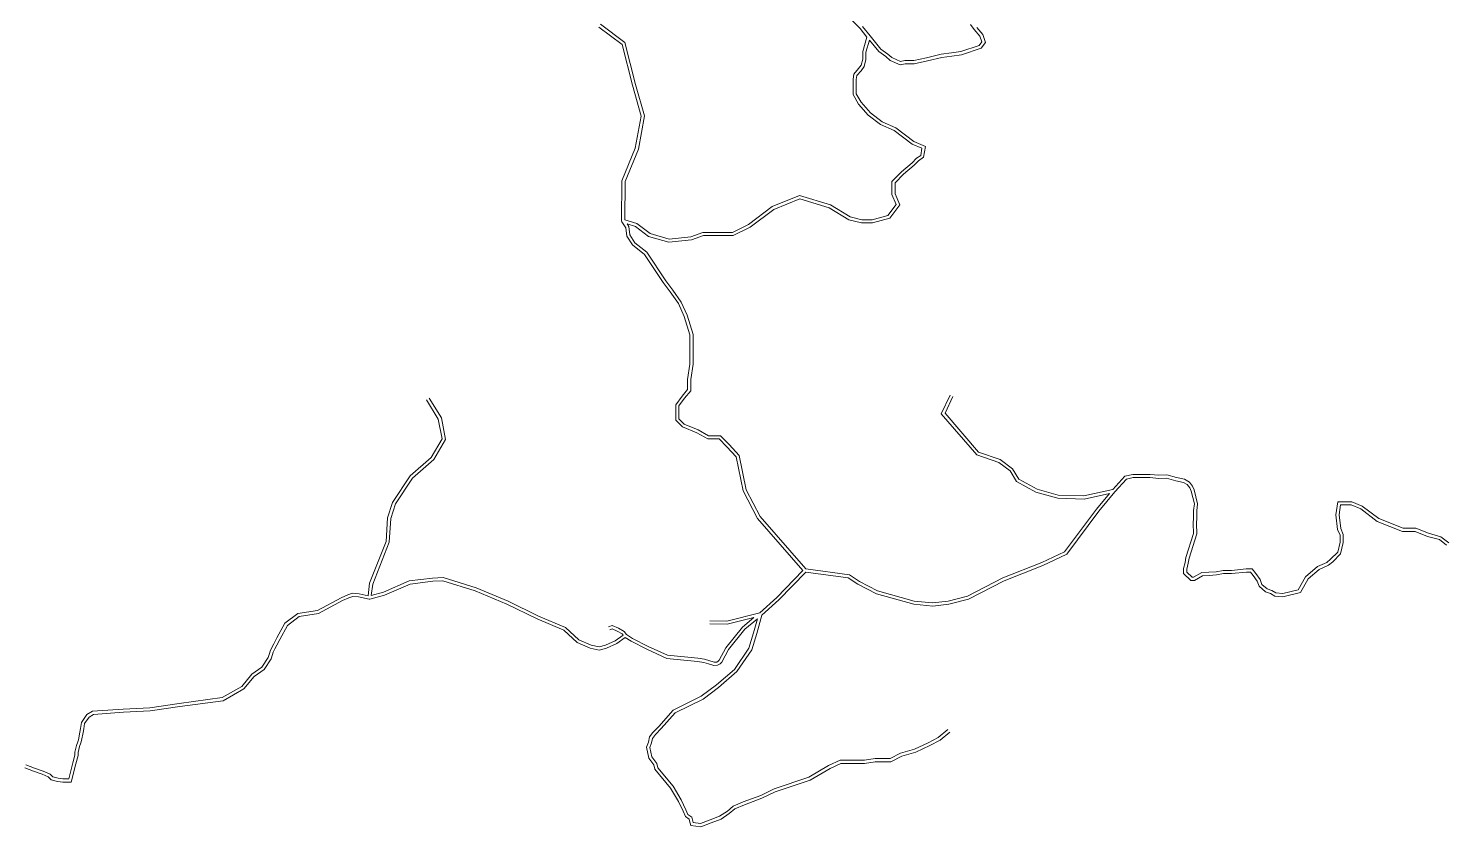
# Model space of a CAD drawing. Header units: millimetres. Extents: x 617885 to 663705, y 7172943 to 7234736.
# Drawn here: x 629547 to 632193, y 7202457 to 7203951 of the extents above; entities that cross this region are included whole.
import ezdxf

# ---------------------------------------------------------------- set-up
doc = ezdxf.new("R2010")
doc.units = ezdxf.units.MM
doc.layers.add('VIAS', color=7, linetype='Continuous', lineweight=5)

msp = doc.modelspace()

# ---------------------------------------------------------------- linework, layer by layer
at = {"layer": 'VIAS', "color": 253}
for points in [[(630617.7, 7203958), (630663.2, 7203923.9), (630682.9, 7203845.3), (630699.7, 7203786.5), (630688.4, 7203724.5), (630663.6, 7203663.8), (630663, 7203592.3), (630685.5, 7203585.1), (630710.1, 7203566.6), (630745.8, 7203556.1), (630786.3, 7203560.3), (630809.1, 7203568.6), (630864.3, 7203568.6), (630894.3, 7203583.6), (630938.7, 7203616.8), (630990.1, 7203637.7), (631048.1, 7203620.3), (631084.8, 7203597.8), (631106.6, 7203592.3), (631125.6, 7203592.3), (631155.4, 7203600.4), (631170.7, 7203620.8), (631162.6, 7203639.6), (631162.6, 7203664), (631180.6, 7203681.9), (631200.4, 7203698.9), (631209, 7203707.5), (631216.6, 7203712.6), (631218.8, 7203726), (631200.9, 7203733.6), (631166.9, 7203759.1), (631141.5, 7203770.4), (631118.3, 7203787.8), (631100.3, 7203808.7), (631090, 7203826.4), (631090, 7203855.2), (631091.6, 7203864.6), (631100.4, 7203875), (631105.5, 7203881.3), (631108.1, 7203892.9), (631108.1, 7203906.9), (631116.1, 7203933.6), (631103.4, 7203950), (631044.6, 7204009.3)], [(630822.2, 7202841.9), (630853.6, 7202841.3), (630915.5, 7202856.9), (630947.1, 7202885.2), (630996.2, 7202936.2), (630911.3, 7203033.3), (630884.4, 7203084.8), (630871.2, 7203148.4), (630854.1, 7203167.6), (630839.6, 7203182.1), (630818, 7203182.1), (630797.6, 7203193.5), (630770.7, 7203204.7), (630758.3, 7203217), (630758.3, 7203245.7), (630770, 7203262), (630780.4, 7203274.5), (630780.4, 7203293.5), (630784.8, 7203322.2), (630784.8, 7203376.7), (630774, 7203411.4), (630763.1, 7203435.3), (630747.9, 7203457.1), (630734.6, 7203474.8), (630699.5, 7203527.4), (630677.2, 7203545.2), (630666.8, 7203561.8), (630664.9, 7203577.3), (630657.5, 7203588.4), (630656.9, 7203590.1), (630657.6, 7203665), (630682.6, 7203726.2), (630693.5, 7203786.2), (630677.1, 7203843.8), (630657.9, 7203920.4), (630614.6, 7203952.8)], [(631321.6, 7203952.1), (631332.6, 7203938.8), (631337.6, 7203923.9), (631329.6, 7203913.3), (631293, 7203901.1), (631275.1, 7203898.5), (631255.9, 7203896), (631229.1, 7203889.3), (631204.3, 7203884.2), (631187.5, 7203884.2), (631178.4, 7203882.4), (631159.5, 7203890.5), (631151.6, 7203897.5), (631138, 7203907.3), (631120.7, 7203928), (631114.1, 7203906), (631114.1, 7203892.2), (631111.1, 7203878.7), (631105, 7203871.1), (631097.2, 7203862), (631096, 7203854.7), (631096, 7203828), (631105.2, 7203812.2), (631122.4, 7203792.2), (631144.5, 7203775.6), (631170, 7203764.3), (631203.9, 7203738.9), (631225.5, 7203729.6), (631222.1, 7203709.1), (631212.8, 7203702.8), (631204.4, 7203694.5), (631184.6, 7203677.5), (631168.6, 7203661.5), (631168.6, 7203640.8), (631177.6, 7203620), (631158.9, 7203595.2), (631126.4, 7203586.3), (631105.9, 7203586.3), (631082.4, 7203592.2), (631045.6, 7203614.8), (630990.4, 7203631.4), (630941.7, 7203611.6), (630897.5, 7203578.5), (630865.7, 7203562.6), (630810.2, 7203562.6), (630787.7, 7203554.4), (630745.2, 7203550), (630707.4, 7203561.1), (630682.7, 7203579.7), (630667.2, 7203584.6), (630670.6, 7203579.5), (630672.6, 7203563.8), (630681.7, 7203549.2), (630703.9, 7203531.5), (630739.5, 7203478.2), (630752.7, 7203460.6), (630768.4, 7203438.3), (630779.6, 7203413.6), (630790.8, 7203377.6), (630790.8, 7203321.8), (630786.4, 7203293.1), (630786.4, 7203272.3), (630774.8, 7203258.4), (630764.3, 7203243.8), (630764.3, 7203219.5), (630774.1, 7203209.8), (630800.2, 7203198.9), (630819.6, 7203188.1), (630842.1, 7203188.1), (630858.5, 7203171.8), (630876.8, 7203151.2), (630890.1, 7203086.8), (630916.3, 7203036.8), (631001.8, 7202938.9), (631083.2, 7202927.8), (631102.3, 7202915.6), (631136, 7202897.6), (631204.6, 7202878.7), (631239, 7202875.5), (631267.9, 7202878.7), (631304, 7202888.1), (631370.6, 7202922.1), (631443, 7202950.7), (631485.9, 7202971), (631545.4, 7203050.6), (631569.8, 7203080.2), (631522.6, 7203069.7), (631473.1, 7203071.2), (631432.3, 7203082.4), (631396.1, 7203102.5), (631383.8, 7203122.2), (631362.8, 7203138.3), (631321.4, 7203152.5), (631255.1, 7203229.3), (631271.6, 7203264.1)], [(631310, 7203957.6), (631316.8, 7203948.4), (631327.3, 7203935.9), (631330.9, 7203925), (631326, 7203918.4), (631291.7, 7203906.9), (631274.3, 7203904.5), (631254.8, 7203901.9), (631227.7, 7203895.2), (631203.7, 7203890.2), (631186.9, 7203890.2), (631179.1, 7203888.6), (631162.7, 7203895.6), (631155.4, 7203902.1), (631142.1, 7203911.7), (631121.8, 7203936.1), (631107.9, 7203953.9)], [(630292, 7203255.3), (630313.9, 7203219.1), (630321.3, 7203182.2), (630300.8, 7203147.5), (630261.3, 7203112.9), (630228, 7203063), (630219.1, 7203034.3), (630216.2, 7202990.1), (630185.3, 7202912), (630182.4, 7202888.6), (630165.8, 7202892.5), (630153.4, 7202893.5), (630144.5, 7202890.3), (630132.2, 7202884.9), (630087.6, 7202861), (630050.9, 7202855.6), (630026.9, 7202837.2), (630011.7, 7202809.7), (630006.4, 7202799), (630002.3, 7202792.1), (629999.4, 7202785.1), (629998.1, 7202780.9), (629995.5, 7202773.2), (629983.9, 7202755.2), (629965.1, 7202741.8), (629946.4, 7202719), (629909.6, 7202698), (629829.2, 7202687.3), (629774.1, 7202679.2), (629724.3, 7202676.5), (629666.9, 7202672.5), (629656.3, 7202666.4), (629646.1, 7202651.8), (629644.6, 7202640.4), (629643.3, 7202633.7), (629640.6, 7202619.1), (629639.4, 7202615.3), (629636.6, 7202608.4), (629633.8, 7202595.7), (629633.8, 7202590.4), (629629.9, 7202576), (629622.3, 7202545.9), (629611.4, 7202545.9), (629602.3, 7202547.2), (629592.5, 7202549.6), (629587.3, 7202554.8), (629574.5, 7202560.5), (629558.3, 7202565.9), (629542.1, 7202572.6)], [(630634.6, 7202825), (630639.1, 7202826.5), (630648.8, 7202822.7), (630657.8, 7202817.5), (630659.6, 7202814.7), (630645, 7202804.5), (630626.7, 7202796.4), (630614.7, 7202793.2), (630600, 7202796), (630576.9, 7202806.4), (630551.9, 7202829.2), (630501.2, 7202850.7), (630444.8, 7202878.7), (630384.9, 7202903.3), (630323.1, 7202923), (630303, 7202921.7), (630259.6, 7202916.4), (630211.3, 7202895.5), (630188.5, 7202889), (630191.1, 7202910.5), (630222.2, 7202988.8), (630225.1, 7203033.2), (630233.5, 7203060.4), (630265.9, 7203108.9), (630305.5, 7203143.6), (630327.6, 7203181.1), (630319.6, 7203221.3), (630297.1, 7203258.4)], [(632204.9, 7202987.9), (632190.2, 7202999.2), (632166.6, 7203005.5), (632142.9, 7203015), (632119.7, 7203015), (632074, 7203033.2), (632043, 7203056.5), (632023.5, 7203064.6), (631997, 7203064.6), (631993.5, 7203039.9), (631996.7, 7203012.8), (632001.3, 7203002.1), (632001.3, 7202989.1), (631996.9, 7202970.1), (631983.7, 7202956.9), (631976.4, 7202951), (631959.2, 7202943.3), (631936.8, 7202924), (631923.2, 7202899.9), (631894, 7202892.6), (631881.2, 7202894), (631873.7, 7202898.5), (631864.7, 7202901.5), (631854.9, 7202909.9), (631851.9, 7202918.8), (631843.8, 7202930.1), (631836.7, 7202939), (631825.8, 7202939), (631798, 7202936.2), (631782.4, 7202936.2), (631769.5, 7202933.6), (631756, 7202932.8), (631742.5, 7202931.9), (631727.2, 7202923.2), (631724.7, 7202923.2), (631714.4, 7202932.9), (631714.4, 7202938.7), (631717.4, 7202949.8), (631718.9, 7202958.8), (631733.3, 7203004.4), (631732.6, 7203023.6), (631733.3, 7203034.2), (631733.3, 7203047.7), (631734.9, 7203060.9), (631728.6, 7203086.6), (631725.3, 7203094), (631719.4, 7203101.5), (631710.2, 7203106.6), (631695.5, 7203109.7), (631677, 7203115.1), (631662.3, 7203114.3), (631645.8, 7203115.8), (631613.6, 7203115.8), (631598.7, 7203112.5), (631576.1, 7203087.8), (631522, 7203075.7), (631474, 7203077.2), (631434.6, 7203088), (631400.4, 7203107), (631388.3, 7203126.3), (631365.6, 7203143.6), (631324.9, 7203157.6), (631262.2, 7203230.3), (631277, 7203261.5)], [(631267.1, 7202638.3), (631249.4, 7202623.5), (631230.8, 7202613.7), (631205.1, 7202601.9), (631179.1, 7202593.9), (631159.6, 7202584.1), (631131.1, 7202584.1), (631111.2, 7202581.1), (631065.8, 7202581.1), (631044.1, 7202570.8), (631007.3, 7202549), (630942.2, 7202527.2), (630917.3, 7202515.2), (630884.4, 7202503.3), (630865.9, 7202495.1), (630854.8, 7202485.9), (630840.2, 7202476.2), (630822.6, 7202469.4), (630804.3, 7202462.7), (630791, 7202464.3), (630789.6, 7202469.3), (630788.3, 7202474.4), (630781.1, 7202479.5), (630777.4, 7202487.8), (630768.4, 7202506.9), (630753.2, 7202532.1), (630724.6, 7202566.7), (630722.6, 7202574.5), (630713.7, 7202587.4), (630710, 7202605), (630712.7, 7202613.3), (630714.6, 7202621.8), (630720.1, 7202629.1), (630731, 7202640), (630757.2, 7202669.4), (630809.3, 7202695.4), (630838.1, 7202717.1), (630872.6, 7202746.7), (630900.8, 7202787.8), (630909.7, 7202817.9), (630919.5, 7202852.5), (630951.2, 7202880.9), (631001.4, 7202932.9), (631081.1, 7202922.1), (631099.2, 7202910.5), (631133.8, 7202892), (631203.5, 7202872.7), (631239.1, 7202869.5), (631269, 7202872.8), (631306.1, 7202882.4), (631373.1, 7202916.7), (631445.4, 7202945.2), (631489.8, 7202966.2), (631550.1, 7203046.9), (631579.9, 7203083.1), (631601.9, 7203107), (631614.2, 7203109.8), (631645.5, 7203109.8), (631662.2, 7203108.3), (631676.3, 7203109), (631694, 7203103.9), (631708.1, 7203100.9), (631715.5, 7203096.9), (631720.2, 7203090.9), (631722.9, 7203084.6), (631728.8, 7203060.5), (631727.3, 7203048), (631727.3, 7203034.4), (631726.5, 7203023.7), (631727.3, 7203005.2), (631713, 7202960.2), (631711.5, 7202951.1), (631708.4, 7202939.5), (631708.4, 7202930.3), (631722.3, 7202917.2), (631728.8, 7202917.2), (631744.2, 7202926), (631756.4, 7202926.8), (631770.3, 7202927.7), (631783, 7202930.2), (631798.3, 7202930.2), (631826.1, 7202933), (631833.8, 7202933), (631839, 7202926.5), (631846.5, 7202916.1), (631849.7, 7202906.4), (631861.7, 7202896.2), (631871.2, 7202893), (631879.2, 7202888.2), (631894.4, 7202886.5), (631927.2, 7202894.7), (631941.5, 7202920.2), (631962.5, 7202938.1), (631979.5, 7202945.9), (631987.7, 7202952.4), (632002.4, 7202967.1), (632007.3, 7202988.4), (632007.3, 7203003.3), (632002.6, 7203014.3), (631999.6, 7203039.8), (632002.3, 7203058.6), (632022.3, 7203058.6), (632040, 7203051.2), (632071.1, 7203027.9), (632118.5, 7203009), (632141.8, 7203009), (632164.7, 7202999.8), (632187.5, 7202993.7), (632200.8, 7202983.4)], [(629540, 7202567), (629556.2, 7202560.3), (629572.4, 7202554.9), (629583.8, 7202549.8), (629589.4, 7202544.2), (629601.2, 7202541.3), (629611, 7202539.9), (629627, 7202539.9), (629635.7, 7202574.4), (629639.8, 7202589.6), (629639.8, 7202595.1), (629642.4, 7202606.6), (629645, 7202613.2), (629646.5, 7202617.6), (629649.2, 7202632.6), (629650.6, 7202639.4), (629651.8, 7202649.5), (629660.5, 7202661.8), (629668.7, 7202666.6), (629724.7, 7202670.6), (629774.7, 7202673.3), (629830.1, 7202681.4), (629911.5, 7202692.2), (629950.3, 7202714.3), (629969.3, 7202737.4), (629988.3, 7202750.9), (630000.9, 7202770.6), (630003.8, 7202779), (630005.1, 7202783), (630007.7, 7202789.4), (630011.6, 7202796.1), (630017.1, 7202806.9), (630031.6, 7202833.2), (630053.4, 7202849.9), (630089.5, 7202855.2), (630134.9, 7202879.5), (630146.7, 7202884.7), (630154.2, 7202887.4), (630164.8, 7202886.6), (630184.3, 7202882), (630185.8, 7202882), (630213.3, 7202889.9), (630261.2, 7202910.5), (630303.5, 7202915.7), (630322.4, 7202916.9), (630382.8, 7202897.7), (630442.3, 7202873.2), (630498.7, 7202845.3), (630548.6, 7202824.1), (630573.5, 7202801.3), (630598.2, 7202790.3), (630614.9, 7202787), (630628.7, 7202790.7), (630647.9, 7202799.3), (630663.8, 7202810.3), (630674.7, 7202803.6), (630704, 7202788.6), (630741.4, 7202771.3), (630799.1, 7202765.6), (630810.7, 7202764), (630819.6, 7202761.2), (630829.2, 7202758.2), (630836.5, 7202758.8), (630841.6, 7202761), (630844.5, 7202764.7), (630857, 7202787.9), (630887.3, 7202826), (630911.4, 7202845.8), (630903.9, 7202819.6), (630895.3, 7202790.4), (630868.1, 7202750.7), (630834.3, 7202721.7), (630806.1, 7202700.6), (630753.5, 7202674.3), (630726.6, 7202644.1), (630715.6, 7202633.1), (630709.1, 7202624.4), (630707, 7202614.9), (630703.8, 7202605.3), (630708, 7202585), (630717.1, 7202572), (630719.1, 7202563.9), (630748.3, 7202528.6), (630763.1, 7202504), (630772, 7202485.3), (630776.3, 7202475.6), (630783.1, 7202470.8), (630783.8, 7202467.8), (630786.4, 7202458.9), (630805, 7202456.5), (630824.7, 7202463.8), (630843, 7202470.9), (630858.3, 7202481.1), (630869.1, 7202489.9), (630886.6, 7202497.7), (630919.6, 7202509.7), (630944.5, 7202521.6), (631009.9, 7202543.5), (631046.9, 7202565.5), (631067.2, 7202575.1), (631111.6, 7202575.1), (631131.6, 7202578.1), (631161, 7202578.1), (631181.4, 7202588.3), (631207.3, 7202596.3), (631233.5, 7202608.4), (631252.8, 7202618.5), (631271, 7202633.7)], [(630632.7, 7202830.6), (630639.3, 7202832.9), (630651.4, 7202828.1), (630662, 7202822), (630665.8, 7202816.1), (630677.6, 7202808.9), (630706.6, 7202794), (630743, 7202777.2), (630799.8, 7202771.6), (630812.1, 7202769.8), (630829.9, 7202764.3), (630835, 7202764.7), (630837.9, 7202766), (630839.5, 7202768), (630852, 7202791.2), (630883, 7202830.2), (630904.6, 7202848), (630854.3, 7202835.3), (630822.1, 7202835.9)]]:
    msp.add_lwpolyline(points, dxfattribs=at)

doc.saveas('drawing.dxf')
